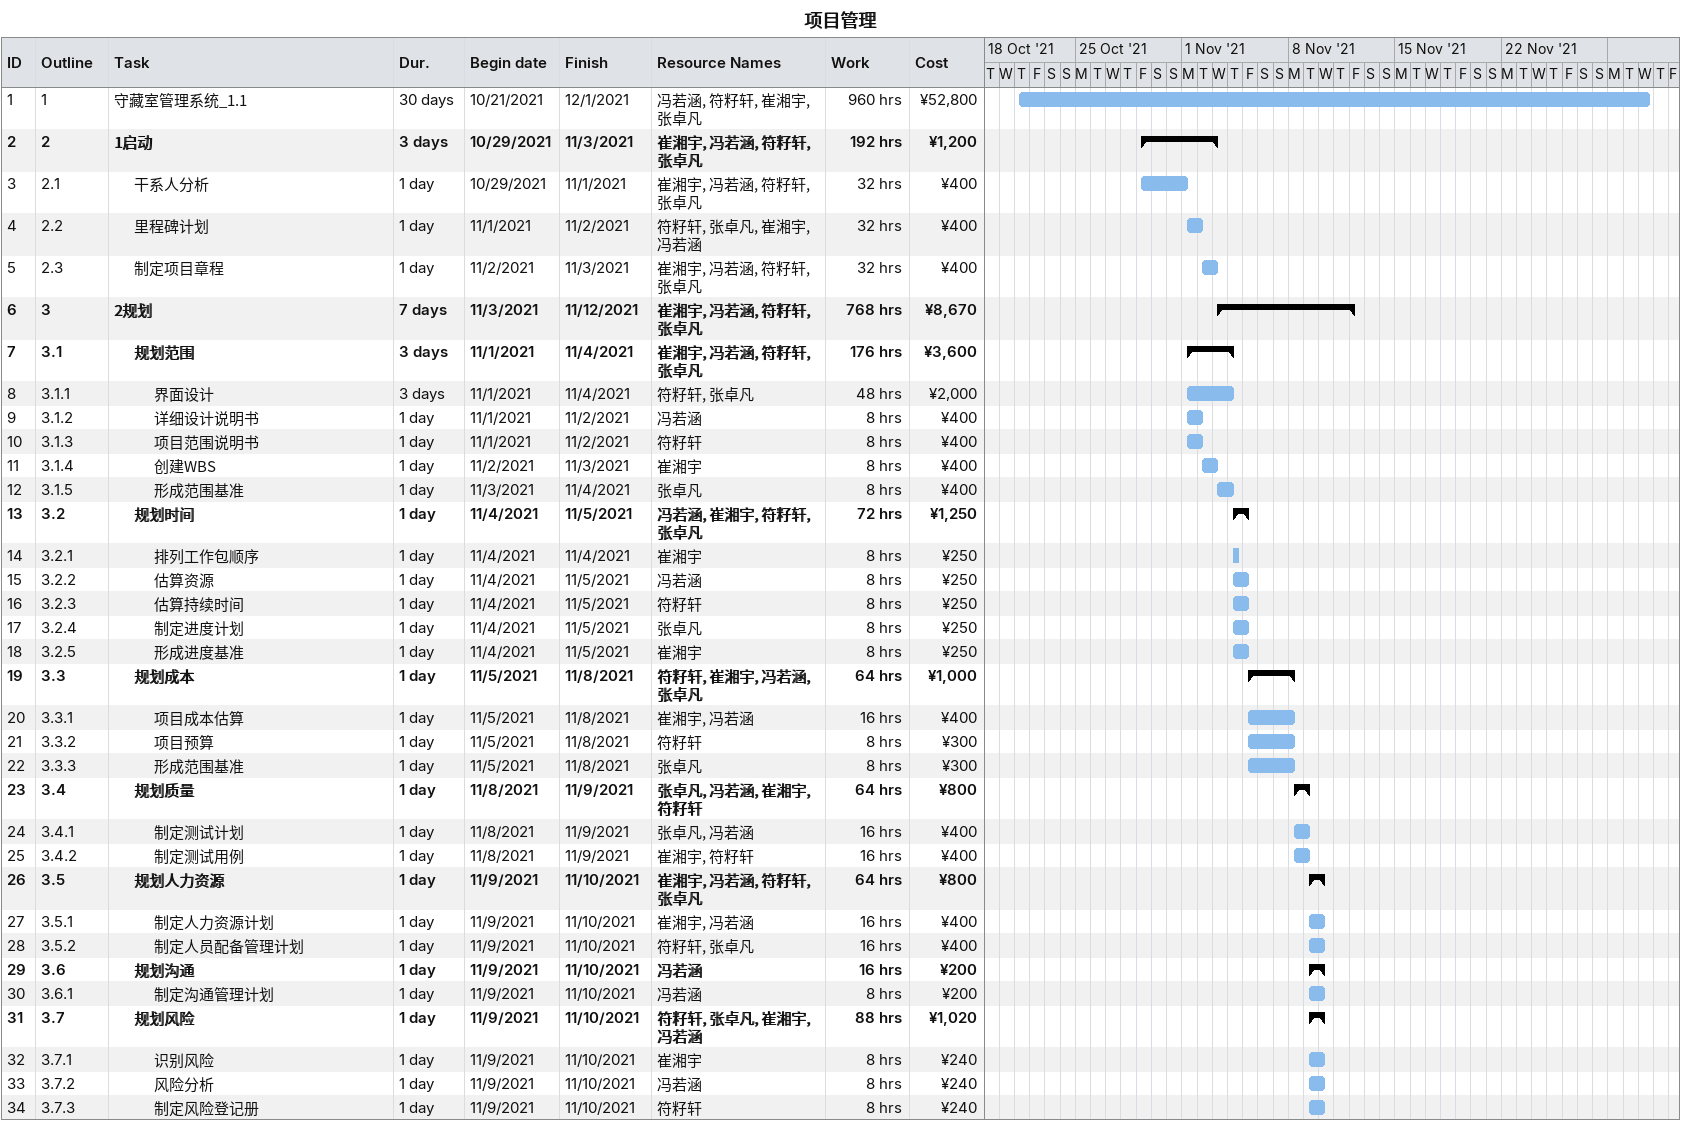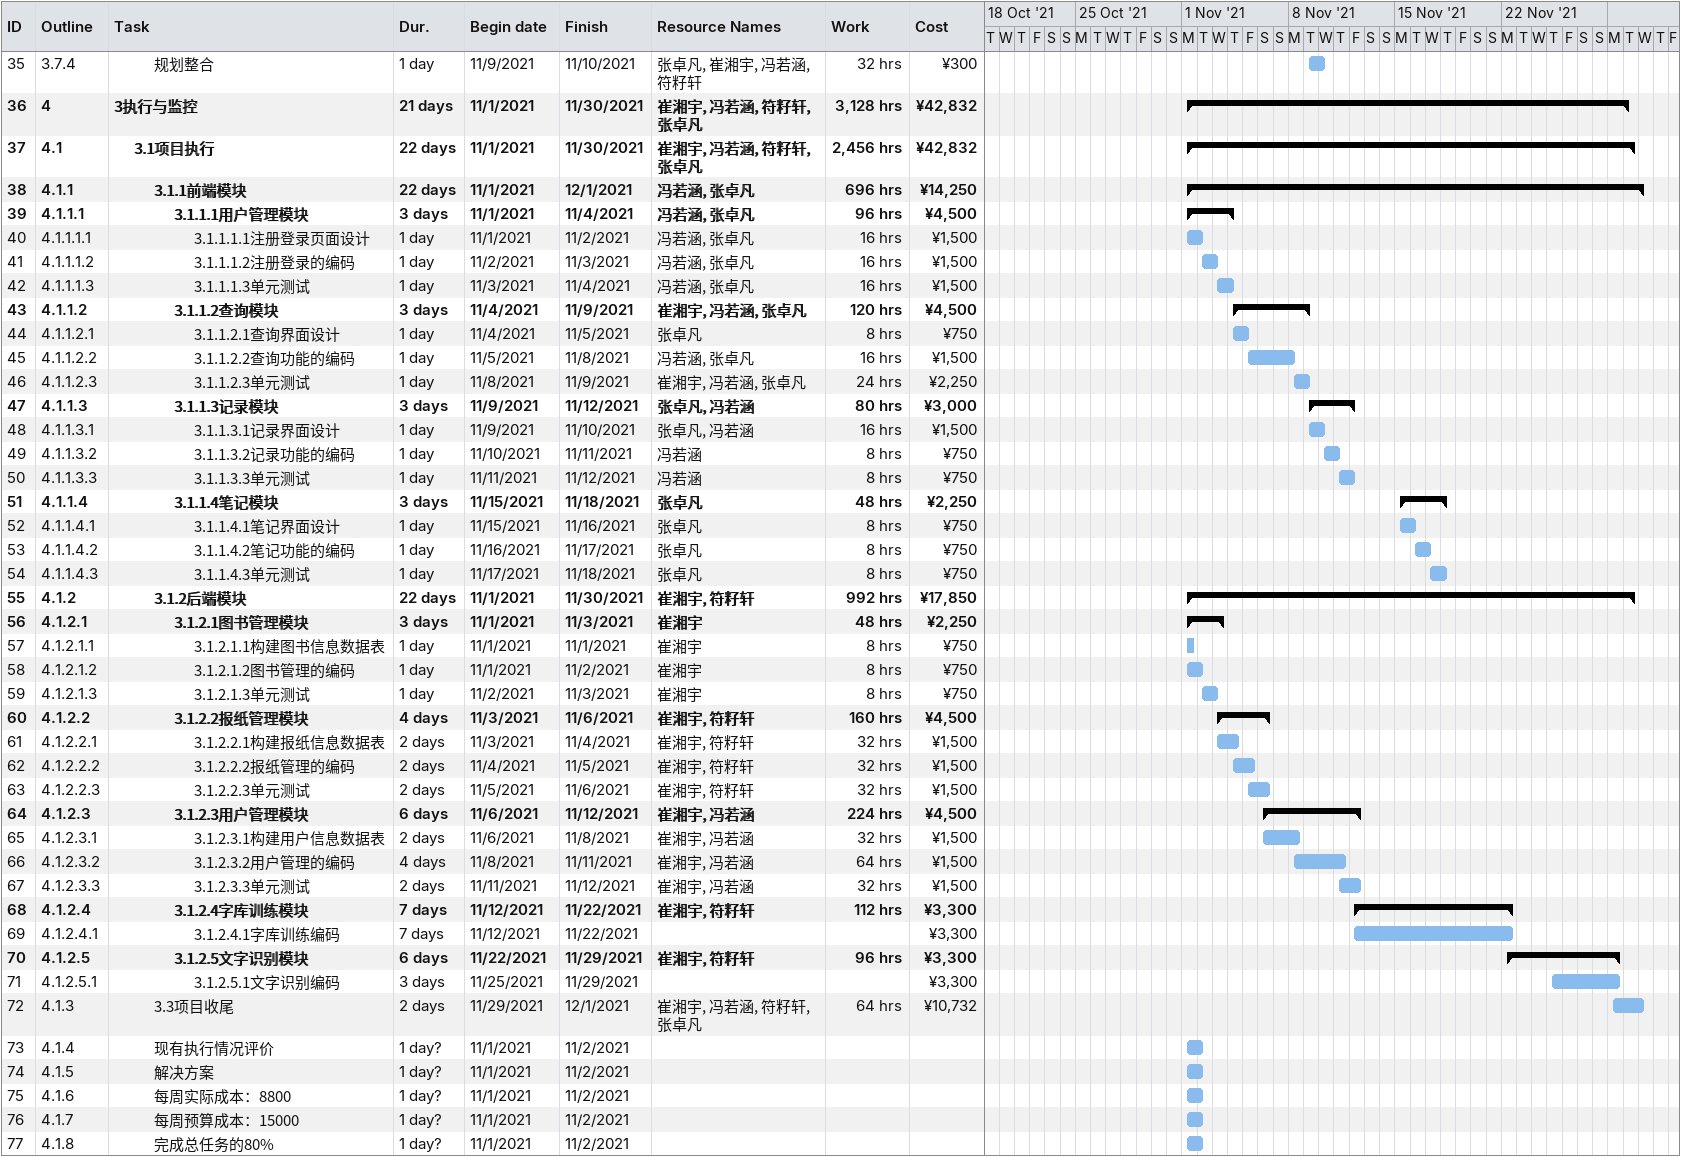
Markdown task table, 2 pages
项目管理

| ID | WBS | Task | Duration | Start | Finish | Resources | Work (h) | Cost (¥) |
|---|---|---|---|---|---|---|---|---|
| 1 | 1 | 守藏室管理系统_1.1 | 30d | 2021-10-21 | 2021-12-01 | 冯若涵, 符籽轩, 崔湘宇, 张卓凡 | 960 | 52800 |
| 2 | 2 | **1启动** | 3d | 2021-10-29 | 2021-11-03 | 崔湘宇, 冯若涵, 符籽轩, 张卓凡 | 192 | 1200 |
| 3 | 2.1 | 干系人分析 | 1d | 2021-10-29 | 2021-11-01 | 崔湘宇, 冯若涵, 符籽轩, 张卓凡 | 32 | 400 |
| 4 | 2.2 | 里程碑计划 | 1d | 2021-11-01 | 2021-11-02 | 符籽轩, 张卓凡, 崔湘宇, 冯若涵 | 32 | 400 |
| 5 | 2.3 | 制定项目章程 | 1d | 2021-11-02 | 2021-11-03 | 崔湘宇, 冯若涵, 符籽轩, 张卓凡 | 32 | 400 |
| 6 | 3 | **2规划** | 7d | 2021-11-03 | 2021-11-12 | 崔湘宇, 冯若涵, 符籽轩, 张卓凡 | 768 | 8670 |
| 7 | 3.1 | **规划范围** | 3d | 2021-11-01 | 2021-11-04 | 崔湘宇, 冯若涵, 符籽轩, 张卓凡 | 176 | 3600 |
| 8 | 3.1.1 | 界面设计 | 3d | 2021-11-01 | 2021-11-04 | 符籽轩, 张卓凡 | 48 | 2000 |
| 9 | 3.1.2 | 详细设计说明书 | 1d | 2021-11-01 | 2021-11-02 | 冯若涵 | 8 | 400 |
| 10 | 3.1.3 | 项目范围说明书 | 1d | 2021-11-01 | 2021-11-02 | 符籽轩 | 8 | 400 |
| 11 | 3.1.4 | 创建WBS | 1d | 2021-11-02 | 2021-11-03 | 崔湘宇 | 8 | 400 |
| 12 | 3.1.5 | 形成范围基准 | 1d | 2021-11-03 | 2021-11-04 | 张卓凡 | 8 | 400 |
| 13 | 3.2 | **规划时间** | 1d | 2021-11-04 | 2021-11-05 | 冯若涵, 崔湘宇, 符籽轩, 张卓凡 | 72 | 1250 |
| 14 | 3.2.1 | 排列工作包顺序 | 1d | 2021-11-04 | 2021-11-04 | 崔湘宇 | 8 | 250 |
| 15 | 3.2.2 | 估算资源 | 1d | 2021-11-04 | 2021-11-05 | 冯若涵 | 8 | 250 |
| 16 | 3.2.3 | 估算持续时间 | 1d | 2021-11-04 | 2021-11-05 | 符籽轩 | 8 | 250 |
| 17 | 3.2.4 | 制定进度计划 | 1d | 2021-11-04 | 2021-11-05 | 张卓凡 | 8 | 250 |
| 18 | 3.2.5 | 形成进度基准 | 1d | 2021-11-04 | 2021-11-05 | 崔湘宇 | 8 | 250 |
| 19 | 3.3 | **规划成本** | 1d | 2021-11-05 | 2021-11-08 | 符籽轩, 崔湘宇, 冯若涵, 张卓凡 | 64 | 1000 |
| 20 | 3.3.1 | 项目成本估算 | 1d | 2021-11-05 | 2021-11-08 | 崔湘宇, 冯若涵 | 16 | 400 |
| 21 | 3.3.2 | 项目预算 | 1d | 2021-11-05 | 2021-11-08 | 符籽轩 | 8 | 300 |
| 22 | 3.3.3 | 形成范围基准 | 1d | 2021-11-05 | 2021-11-08 | 张卓凡 | 8 | 300 |
| 23 | 3.4 | **规划质量** | 1d | 2021-11-08 | 2021-11-09 | 张卓凡, 冯若涵, 崔湘宇, 符籽轩 | 64 | 800 |
| 24 | 3.4.1 | 制定测试计划 | 1d | 2021-11-08 | 2021-11-09 | 张卓凡, 冯若涵 | 16 | 400 |
| 25 | 3.4.2 | 制定测试用例 | 1d | 2021-11-08 | 2021-11-09 | 崔湘宇, 符籽轩 | 16 | 400 |
| 26 | 3.5 | **规划人力资源** | 1d | 2021-11-09 | 2021-11-10 | 崔湘宇, 冯若涵, 符籽轩, 张卓凡 | 64 | 800 |
| 27 | 3.5.1 | 制定人力资源计划 | 1d | 2021-11-09 | 2021-11-10 | 崔湘宇, 冯若涵 | 16 | 400 |
| 28 | 3.5.2 | 制定人员配备管理计划 | 1d | 2021-11-09 | 2021-11-10 | 符籽轩, 张卓凡 | 16 | 400 |
| 29 | 3.6 | **规划沟通** | 1d | 2021-11-09 | 2021-11-10 | 冯若涵 | 16 | 200 |
| 30 | 3.6.1 | 制定沟通管理计划 | 1d | 2021-11-09 | 2021-11-10 | 冯若涵 | 8 | 200 |
| 31 | 3.7 | **规划风险** | 1d | 2021-11-09 | 2021-11-10 | 符籽轩, 张卓凡, 崔湘宇, 冯若涵 | 88 | 1020 |
| 32 | 3.7.1 | 识别风险 | 1d | 2021-11-09 | 2021-11-10 | 崔湘宇 | 8 | 240 |
| 33 | 3.7.2 | 风险分析 | 1d | 2021-11-09 | 2021-11-10 | 冯若涵 | 8 | 240 |
| 34 | 3.7.3 | 制定风险登记册 | 1d | 2021-11-09 | 2021-11-10 | 符籽轩 | 8 | 240 |
| 35 | 3.7.4 | 规划整合 | 1d | 2021-11-09 | 2021-11-10 | 张卓凡, 崔湘宇, 冯若涵, 符籽轩 | 32 | 300 |
| 36 | 4 | **3执行与监控** | 21d | 2021-11-01 | 2021-11-30 | 崔湘宇, 冯若涵, 符籽轩, 张卓凡 | 3128 | 42832 |
| 37 | 4.1 | **3.1项目执行** | 22d | 2021-11-01 | 2021-11-30 | 崔湘宇, 冯若涵, 符籽轩, 张卓凡 | 2456 | 42832 |
| 38 | 4.1.1 | **3.1.1前端模块** | 22d | 2021-11-01 | 2021-12-01 | 冯若涵, 张卓凡 | 696 | 14250 |
| 39 | 4.1.1.1 | **3.1.1.1用户管理模块** | 3d | 2021-11-01 | 2021-11-04 | 冯若涵, 张卓凡 | 96 | 4500 |
| 40 | 4.1.1.1.1 | 3.1.1.1.1注册登录页面设计 | 1d | 2021-11-01 | 2021-11-02 | 冯若涵, 张卓凡 | 16 | 1500 |
| 41 | 4.1.1.1.2 | 3.1.1.1.2注册登录的编码 | 1d | 2021-11-02 | 2021-11-03 | 冯若涵, 张卓凡 | 16 | 1500 |
| 42 | 4.1.1.1.3 | 3.1.1.1.3单元测试 | 1d | 2021-11-03 | 2021-11-04 | 冯若涵, 张卓凡 | 16 | 1500 |
| 43 | 4.1.1.2 | **3.1.1.2查询模块** | 3d | 2021-11-04 | 2021-11-09 | 崔湘宇, 冯若涵, 张卓凡 | 120 | 4500 |
| 44 | 4.1.1.2.1 | 3.1.1.2.1查询界面设计 | 1d | 2021-11-04 | 2021-11-05 | 张卓凡 | 8 | 750 |
| 45 | 4.1.1.2.2 | 3.1.1.2.2查询功能的编码 | 1d | 2021-11-05 | 2021-11-08 | 冯若涵, 张卓凡 | 16 | 1500 |
| 46 | 4.1.1.2.3 | 3.1.1.2.3单元测试 | 1d | 2021-11-08 | 2021-11-09 | 崔湘宇, 冯若涵, 张卓凡 | 24 | 2250 |
| 47 | 4.1.1.3 | **3.1.1.3记录模块** | 3d | 2021-11-09 | 2021-11-12 | 张卓凡, 冯若涵 | 80 | 3000 |
| 48 | 4.1.1.3.1 | 3.1.1.3.1记录界面设计 | 1d | 2021-11-09 | 2021-11-10 | 张卓凡, 冯若涵 | 16 | 1500 |
| 49 | 4.1.1.3.2 | 3.1.1.3.2记录功能的编码 | 1d | 2021-11-10 | 2021-11-11 | 冯若涵 | 8 | 750 |
| 50 | 4.1.1.3.3 | 3.1.1.3.3单元测试 | 1d | 2021-11-11 | 2021-11-12 | 冯若涵 | 8 | 750 |
| 51 | 4.1.1.4 | **3.1.1.4笔记模块** | 3d | 2021-11-15 | 2021-11-18 | 张卓凡 | 48 | 2250 |
| 52 | 4.1.1.4.1 | 3.1.1.4.1笔记界面设计 | 1d | 2021-11-15 | 2021-11-16 | 张卓凡 | 8 | 750 |
| 53 | 4.1.1.4.2 | 3.1.1.4.2笔记功能的编码 | 1d | 2021-11-16 | 2021-11-17 | 张卓凡 | 8 | 750 |
| 54 | 4.1.1.4.3 | 3.1.1.4.3单元测试 | 1d | 2021-11-17 | 2021-11-18 | 张卓凡 | 8 | 750 |
| 55 | 4.1.2 | **3.1.2后端模块** | 22d | 2021-11-01 | 2021-11-30 | 崔湘宇, 符籽轩 | 992 | 17850 |
| 56 | 4.1.2.1 | **3.1.2.1图书管理模块** | 3d | 2021-11-01 | 2021-11-03 | 崔湘宇 | 48 | 2250 |
| 57 | 4.1.2.1.1 | 3.1.2.1.1构建图书信息数据表 | 1d | 2021-11-01 | 2021-11-01 | 崔湘宇 | 8 | 750 |
| 58 | 4.1.2.1.2 | 3.1.2.1.2图书管理的编码 | 1d | 2021-11-01 | 2021-11-02 | 崔湘宇 | 8 | 750 |
| 59 | 4.1.2.1.3 | 3.1.2.1.3单元测试 | 1d | 2021-11-02 | 2021-11-03 | 崔湘宇 | 8 | 750 |
| 60 | 4.1.2.2 | **3.1.2.2报纸管理模块** | 4d | 2021-11-03 | 2021-11-06 | 崔湘宇, 符籽轩 | 160 | 4500 |
| 61 | 4.1.2.2.1 | 3.1.2.2.1构建报纸信息数据表 | 2d | 2021-11-03 | 2021-11-04 | 崔湘宇, 符籽轩 | 32 | 1500 |
| 62 | 4.1.2.2.2 | 3.1.2.2.2报纸管理的编码 | 2d | 2021-11-04 | 2021-11-05 | 崔湘宇, 符籽轩 | 32 | 1500 |
| 63 | 4.1.2.2.3 | 3.1.2.2.3单元测试 | 2d | 2021-11-05 | 2021-11-06 | 崔湘宇, 符籽轩 | 32 | 1500 |
| 64 | 4.1.2.3 | **3.1.2.3用户管理模块** | 6d | 2021-11-06 | 2021-11-12 | 崔湘宇, 冯若涵 | 224 | 4500 |
| 65 | 4.1.2.3.1 | 3.1.2.3.1构建用户信息数据表 | 2d | 2021-11-06 | 2021-11-08 | 崔湘宇, 冯若涵 | 32 | 1500 |
| 66 | 4.1.2.3.2 | 3.1.2.3.2用户管理的编码 | 4d | 2021-11-08 | 2021-11-11 | 崔湘宇, 冯若涵 | 64 | 1500 |
| 67 | 4.1.2.3.3 | 3.1.2.3.3单元测试 | 2d | 2021-11-11 | 2021-11-12 | 崔湘宇, 冯若涵 | 32 | 1500 |
| 68 | 4.1.2.4 | **3.1.2.4字库训练模块** | 7d | 2021-11-12 | 2021-11-22 | 崔湘宇, 符籽轩 | 112 | 3300 |
| 69 | 4.1.2.4.1 | 3.1.2.4.1字库训练编码 | 7d | 2021-11-12 | 2021-11-22 |  |  | 3300 |
| 70 | 4.1.2.5 | **3.1.2.5文字识别模块** | 6d | 2021-11-22 | 2021-11-29 | 崔湘宇, 符籽轩 | 96 | 3300 |
| 71 | 4.1.2.5.1 | 3.1.2.5.1文字识别编码 | 3d | 2021-11-25 | 2021-11-29 |  |  | 3300 |
| 72 | 4.1.3 | 3.3项目收尾 | 2d | 2021-11-29 | 2021-12-01 | 崔湘宇, 冯若涵, 符籽轩, 张卓凡 | 64 | 10732 |
| 73 | 4.1.4 | 现有执行情况评价 | 1d? | 2021-11-01 | 2021-11-02 |  |  |  |
| 74 | 4.1.5 | 解决方案 | 1d? | 2021-11-01 | 2021-11-02 |  |  |  |
| 75 | 4.1.6 | 每周实际成本：8800 | 1d? | 2021-11-01 | 2021-11-02 |  |  |  |
| 76 | 4.1.7 | 每周预算成本：15000 | 1d? | 2021-11-01 | 2021-11-02 |  |  |  |
| 77 | 4.1.8 | 完成总任务的80% | 1d? | 2021-11-01 | 2021-11-02 |  |  |  |
